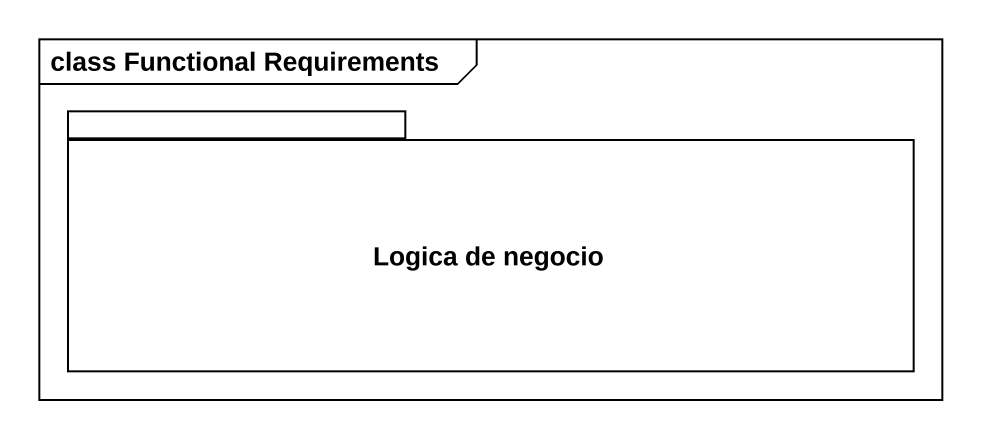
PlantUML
@startuml
mainframe class Functional Requirements
package "Logica de negocio" as Logica_de_negocio {
}
@enduml
